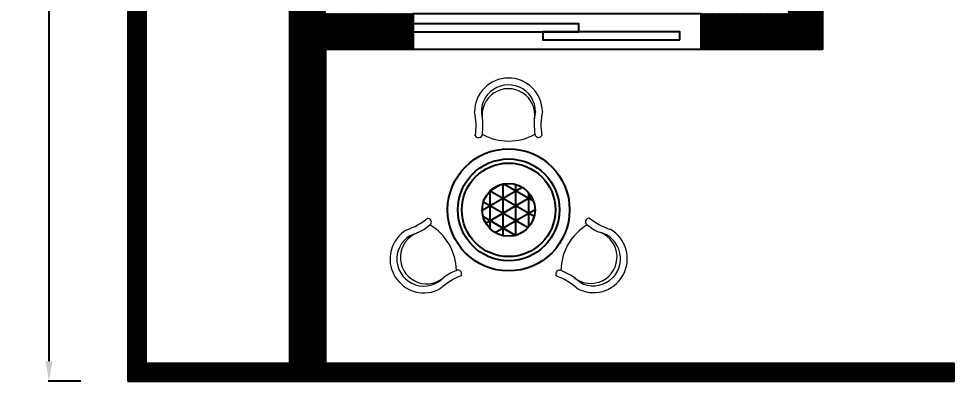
# Model space of a CAD drawing. Header units: inches. Extents: x 2718 to 3105, y 7857 to 8371.
# Drawn here: x 2717.6 to 2952.5, y 7863.6 to 7954.3 of the extents above; entities that cross this region are included whole.
import ezdxf

# ---------------------------------------------------------------- set-up
doc = ezdxf.new("R2010")
doc.units = ezdxf.units.IN
doc.header["$MEASUREMENT"] = 0
doc.layers.add('at_Entity', color=250, linetype='Continuous')
doc.layers.add('windwo', color=142, linetype='Continuous')
doc.layers.add('ceiling', color=144, linetype='Continuous', lineweight=18)
doc.styles.get("Standard").update_dxf_attribs({"font": 'arial.ttf'})
doc.dimstyles.get("Standard").update_dxf_attribs({"dimtxt": 8, "dimasz": 5, "dimexe": 0.18, "dimexo": 0.0625, "dimgap": 0.09, "dimtad": 0, "dimtih": 1, "dimtoh": 1, "dimdec": 1, "dimzin": 0, "dimdsep": 46, "dimlunit": 4, "dimtxsty": 'Standard', "dimcen": 0.09, "dimadec": 0, "dimazin": 0, "dimtfac": 1, "dimtdec": 1, "dimtofl": 0, "dimtmove": 0, "dimatfit": 3, "dimfxl": 8, "dimfxlon": 1, "dimtolj": 1, "dimtzin": 0, "dimarcsym": 0})

# ---------------------------------------------------------------- blocks, each defined once
blk = doc.blocks.new('*D49')
at = {"layer": 'Defpoints', "color": 0, "transparency": 16777216}
for p in [(2744.96, 8343.61), (2725.22, 7863.61), (2744.96, 7863.61)]:
    blk.add_point(p, dxfattribs=at)
at = {"layer": 'windwo', "color": 0, "lineweight": -2, "transparency": 16777216}
for p, q in [((2733.22, 8343.61), (2725.04, 8343.61)), ((2725.22, 8338.61), (2725.22, 8107.78)), ((2725.22, 7868.61), (2725.22, 8099.43)), ((2733.22, 7863.61), (2725.04, 7863.61))]:
    blk.add_line(p, q, dxfattribs=at)
at = {"layer": 'windwo', "color": 0, "transparency": 16777216}
for points in [[(2724.38, 8338.61), (2726.05, 8338.61), (2725.22, 8343.61)], [(2724.38, 7868.61), (2726.05, 7868.61), (2725.22, 7863.61)]]:
    blk.add_solid(points, dxfattribs=at)
at = {"layer": 'windwo', "color": 0, "transparency": 16777216, "insert": (2725.22, 8103.61), "char_height": 8, "attachment_point": 5}
blk.add_mtext("\\A1;40'", dxfattribs=at)

msp = doc.modelspace()

# ---------------------------------------------------------------- hatches: boundary and pattern name
at = {"layer": 'at_Entity'}
h = msp.add_hatch(dxfattribs=at)
h.set_pattern_fill('NET3,_O', color=256, scale=1.018621, angle=90)
h.set_pattern_definition([(90, (1590.5662, 6908.5818), (-3.2341206, 2e-16), []), (150, (1590.5662, 6908.5818), (-1.61706, -2.8008306), []), (210, (1590.5662, 6908.5818), (1.61706, -2.8008306), [])])
h.paths.add_polyline_path([(2846.96, 7906.49, 1), (2833.72, 7906.49, 1)])
at = {"layer": 'windwo', "true_color": 0x136734}
h = msp.add_hatch(dxfattribs=at)
h.set_pattern_fill('ANSI31', color=116)
h.paths.add_polyline_path([(2794.46, 8169.61), (2914.46, 8169.61), (2914.46, 8151.61), (2918.96, 8151.61), (2918.96, 8174.11), (2794.46, 8174.11), (2794.46, 8192.11), (2785.46, 8192.11), (2785.46, 8105.36), (2794.46, 8105.36), (2794.46, 8117.11), (2914.46, 8117.11), (2914.46, 8111.11), (2918.96, 8111.11), (2918.96, 8121.61), (2794.46, 8121.61)], flags=17)
h.paths.add_polyline_path([(2794.46, 8033.61), (2794.46, 8045.36), (2785.46, 8045.36), (2785.46, 7868.11), (2749.46, 7868.11), (2749.46, 8339.11), (3095.96, 8339.11), (3095.96, 8315.11), (3082.46, 8315.11), (3082.46, 8306.11), (3095.96, 8306.11), (3095.96, 7863.61), (3104.96, 7863.61), (3104.96, 8343.61), (2744.96, 8343.61), (2744.96, 7863.61), (2951.96, 7863.61), (2951.96, 7868.11), (2794.46, 7868.11), (2794.46, 7946.61), (2816.46, 7946.61), (2816.46, 7955.61), (2794.46, 7955.61)])
h.paths.add_polyline_path([(2983.46, 8041.61), (2966.96, 8041.61), (2966.96, 8032.61), (2983.46, 8032.61)], flags=17)
h.paths.add_polyline_path([(3095.96, 8041.61), (3079.46, 8041.61), (3079.46, 8032.61), (3095.96, 8032.61)], flags=17)
h.paths.add_polyline_path([(2918.96, 8051.11), (2914.46, 8051.11), (2914.46, 8038.11), (2898.1, 8038.11, -0.011653), (2897.4, 8038.11), (2873.81, 8038.11), (2873.81, 8033.61), (2910.46, 8033.61), (2910.46, 8030.93, -0.081282), (2910.47, 8030.14), (2910.47, 8018.73), (2910.47, 7981.73), (2910.46, 7955.61), (2888.46, 7955.61), (2888.46, 7946.61), (2918.96, 7946.61)], flags=17)
h.paths.add_polyline_path([(2918.96, 8306.11), (2986.46, 8306.11), (2986.46, 8315.11), (2785.46, 8315.11), (2785.46, 8288.11), (2794.46, 8288.11), (2794.46, 8306.11), (2914.46, 8306.11), (2914.46, 8216.11), (2972.96, 8216.11), (2972.96, 8276.11), (2968.46, 8276.11), (2968.46, 8220.61), (2918.96, 8220.61)], flags=17)
h.paths.add_polyline_path([(3095.96, 8174.11), (2969.96, 8174.11), (2969.96, 8169.61), (3095.96, 8169.61)], flags=17)

# ---------------------------------------------------------------- linework, layer by layer
for p, q in [((2744.96, 8343.61), (2744.96, 7863.61)), ((2749.46, 8339.11), (2749.46, 7868.11)), ((2785.46, 8315.11), (2785.46, 7868.11)), ((2918.96, 8051.11), (2918.96, 7946.61)), ((2888.46, 7955.61), (2888.46, 7946.61)), ((2918.96, 7946.61), (2794.46, 7946.61)), ((2794.46, 7946.61), (2794.46, 7868.11)), ((2749.46, 7868.11), (2785.46, 7868.11)), ((2794.46, 7868.11), (2951.96, 7868.11)), ((2951.96, 7863.61), (2951.96, 7868.11)), ((2744.96, 7863.61), (2951.96, 7863.61))]:
    msp.add_line(p, q)
at = {"layer": 'at_Entity'}
for radius in [15.28, 12.73, 11.71, 6.62]:
    msp.add_circle((2840.34, 7906.49), radius, dxfattribs=at)
at = {"layer": 'ceiling'}
for centre, radius, start, end in [((2840.3, 7930.99), 8.49, 0.5723, 180), ((2840.3, 7930.99), 6.79, 0.5723, 197.8295), ((2840.28, 7930.2), 6.6, 351.5179, 188.4821), ((2816.96, 7927.6), 15.24, 350.38, 12.8746), ((2861.98, 7927.82), 15.24, 167.6977, 190.1923), ((2863.68, 7927.83), 15.24, 167.6977, 190.1923), ((2818.66, 7927.6), 15.24, 350.38, 4.9549), ((2840.3, 7930.99), 6.79, 342.1705, 342.7428), ((2840.34, 7937.34), 13.63, 241.0409, 298.9591), ((2832.83, 7925.54), 0.977, 209.6565, 330.3435), ((2847.83, 7925.61), 0.977, 210.2288, 330.9158), ((2810.18, 7916.04), 15.24, 287.6977, 310.1923), ((2820.03, 7903.42), 0.977, 330.2288, 90.9158), ((2860.58, 7903.47), 0.977, 89.6565, 210.3435), ((2870.31, 7916.18), 15.24, 230.38, 252.8746), ((2811.05, 7914.57), 15.24, 287.6977, 310.1923), ((2813.62, 7891.07), 13.63, 1.0409, 58.9591), ((2867.05, 7891.07), 13.63, 121.0409, 178.9591), ((2869.46, 7914.71), 15.24, 230.38, 244.9549), ((2819.13, 7894.21), 8.49, 120.5723, 300), ((2819.13, 7894.21), 6.79, 120.5723, 317.8295), ((2819.83, 7894.58), 6.6, 111.5179, 308.4821), ((2819.13, 7894.21), 6.79, 102.1705, 102.7428), ((2860.9, 7894.68), 6.6, 231.5179, 68.4821), ((2861.58, 7894.27), 8.49, 240.5723, 60), ((2861.58, 7894.27), 6.79, 240.5723, 77.8295), ((2832.9, 7877.16), 15.24, 110.38, 124.9549), ((2827.6, 7890.47), 0.977, 329.6565, 90.3435), ((2853.15, 7890.44), 0.977, 90.2288, 210.9158), ((2847.98, 7877.08), 15.24, 47.6977, 70.1923), ((2833.74, 7875.69), 15.24, 110.38, 132.8746), ((2847.15, 7875.6), 15.24, 47.6977, 70.1923), ((2861.58, 7894.27), 6.79, 222.1705, 222.7428)]:
    msp.add_arc(centre, radius, start, end, dxfattribs=at)
at = {"layer": 'windwo'}
msp.add_line((2816.46, 7955.61), (2816.46, 7946.61), dxfattribs=at)
at = {"layer": 'windwo', "ltscale": 99}
msp.add_lwpolyline([(2888.46, 7946.61), (2816.46, 7946.61), (2816.46, 7955.61), (2888.46, 7955.61)], close=True, dxfattribs=at)
at = {"layer": 'windwo'}
for points in [[(2857.96, 7951), (2857.96, 7953), (2816.46, 7953), (2816.46, 7951)], [(2883.19, 7949), (2883.19, 7951), (2848.88, 7951), (2848.88, 7949)]]:
    msp.add_lwpolyline(points, close=True, dxfattribs=at)

# ---------------------------------------------------------------- dimensions: what is measured, and where the dimension line sits
dim = msp.add_linear_dim(base=(2725.22, 7863.61), p1=(2744.96, 8343.61), p2=(2744.96, 7863.61), angle=90, dimstyle='Standard', dxfattribs=at)
dim.commit()
dim.dimension.update_dxf_attribs({"geometry": '*D49', "text_midpoint": (2725.22, 8103.61)})

doc.saveas('drawing.dxf')
